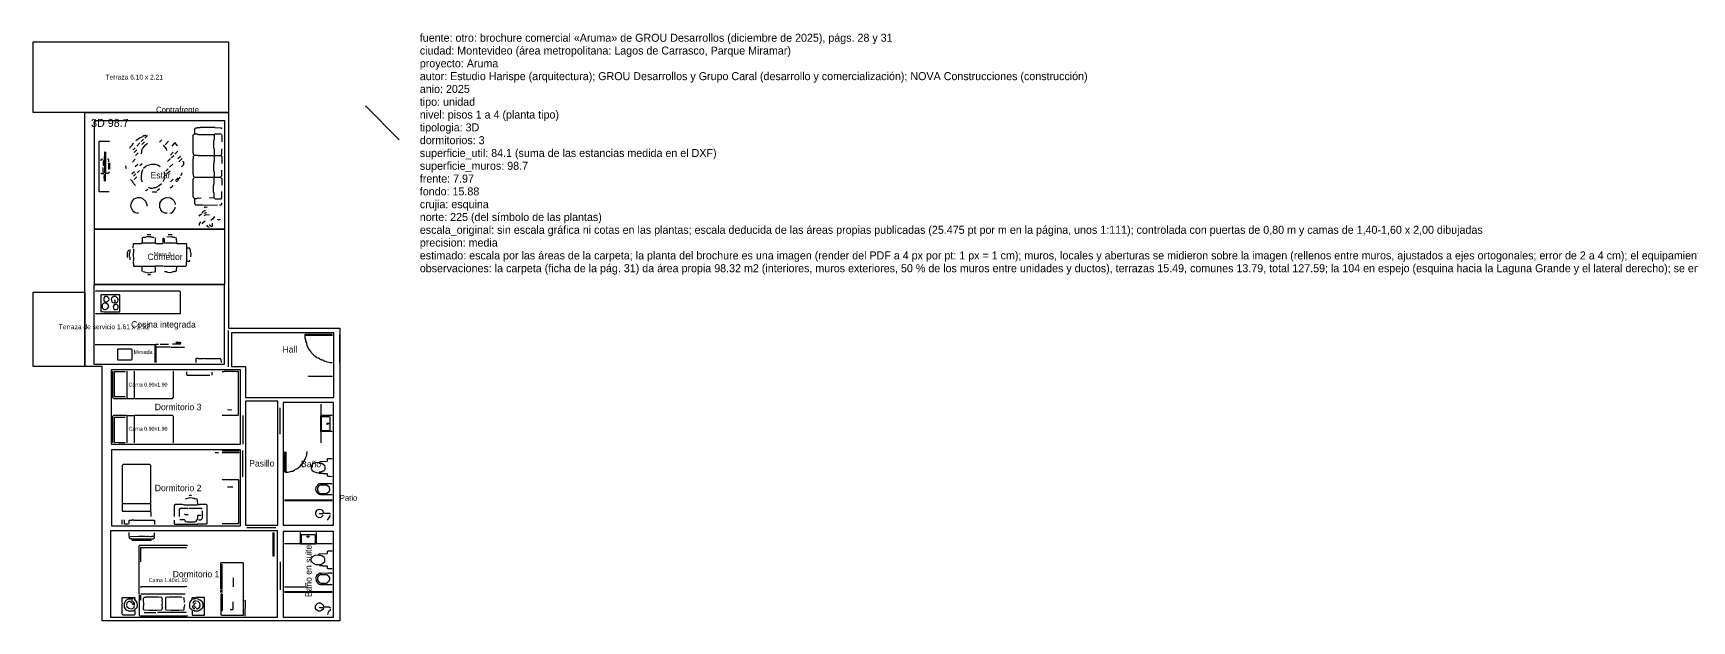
# Model space of a CAD drawing. Header units: metres. Extents: x -2 to 102, y 0 to 18.
# Drawn here: x -1.6 to 50.2, y 0 to 18.4 of the extents above; entities that cross this region are included whole.
import ezdxf

# ---------------------------------------------------------------- set-up
doc = ezdxf.new("R2010")
doc.units = ezdxf.units.M
for name, color, linetype in [('Trazo_Cotas', 9, 'Continuous'), ('Trazo_Datos', 7, 'Continuous'), ('Trazo_Entrada', 1, 'Continuous'), ('Trazo_Equipamiento', 8, 'Continuous'), ('Trazo_Estancias', 3, 'Continuous'), ('Trazo_Fachada', 30, 'Continuous'), ('Trazo_Norte', 1, 'Continuous'), ('Trazo_Puertas', 1, 'Continuous'), ('Trazo_Unidad', 7, 'Continuous'), ('Trazo_Ventanas', 5, 'Continuous')]:
    doc.layers.add(name, color=color, linetype=linetype)

msp = doc.modelspace()

# ---------------------------------------------------------------- linework, layer by layer
at = {"layer": 'Trazo_Cotas'}
for points in [[(4.49, 15.88), (-1.61, 15.88), (-1.61, 18.09), (4.49, 18.09)], [(0, 7.94), (-1.61, 7.94), (-1.61, 10.27), (0, 10.27)]]:
    msp.add_lwpolyline(points, close=True, dxfattribs=at)
at = {"layer": 'Trazo_Entrada'}
msp.add_line((7.97, 8.06), (7.97, 8.93), dxfattribs=at)
at = {"layer": 'Trazo_Equipamiento', "color": 9}
for p, q in [((1.84, 15.05), (1.76, 14.97)), ((1.96, 15.16), (1.88, 15.08)), ((2.34, 14.95), (2.41, 15.03)), ((1.58, 14.78), (1.5, 14.7)), ((1.63, 14.71), (1.55, 14.63)), ((1.67, 14.62), (1.59, 14.54)), ((1.72, 14.93), (1.63, 14.83)), ((1.79, 14.73), (1.76, 14.59)), ((1.87, 14.96), (1.79, 14.88)), ((2.51, 14.87), (2.62, 14.98)), ((2.76, 14.64), (2.68, 14.55)), ((2.71, 14.47), (2.78, 14.54)), ((2.81, 14.93), (2.72, 14.83)), ((2.9, 14.84), (2.82, 14.94)), ((2.82, 14.58), (2.91, 14.67)), ((0.77, 14.31), (0.77, 14.11)), ((1.56, 14.03), (1.47, 13.95)), ((1.49, 14.33), (1.58, 14.42)), ((1.66, 14.26), (1.58, 14.18)), ((1.64, 14), (1.71, 14.07)), ((1.8, 14.28), (1.72, 14.21)), ((1.92, 14.2), (1.84, 14.13)), ((2.61, 14.12), (2.53, 14.05)), ((2.57, 13.97), (2.67, 14.06)), ((2.68, 14.44), (2.59, 14.35)), ((2.65, 14.17), (2.75, 14.27)), ((2.99, 14.51), (2.91, 14.43)), ((3.04, 14.44), (2.94, 14.34)), ((1.59, 13.6), (1.49, 13.7)), ((1.52, 13.89), (1.6, 13.96)), ((1.63, 13.87), (1.55, 13.79)), ((2.34, 13.5), (2.26, 13.43)), ((2.4, 13.65), (2.32, 13.58)), ((2.68, 13.71), (2.76, 13.8)), ((2.92, 13.84), (2.84, 13.76)), ((4.04, 13.85), (3.42, 13.85)), ((4.06, 13.86), (4.25, 13.86)), ((2.07, 12.06), (1.95, 12.06)), ((2.73, 12.06), (2.61, 12.06)), ((3.99, 12.32), (3.99, 12.42)), ((6.9, 8.92), (7.74, 8.92)), ((1.32, 7.8), (1.32, 6.95)), ((1.55, 7.8), (1.55, 6.95)), ((3.91, 7.66), (3.2, 7.66)), ((3.97, 7.77), (3.97, 7.67)), ((1.33, 6.94), (1.54, 6.94)), ((1.32, 6.4), (1.32, 5.56)), ((1.33, 6.41), (1.54, 6.41)), ((1.55, 6.4), (1.55, 5.56)), ((4.08, 5.26), (4.18, 5.26)), ((4.83, 5.3), (4.29, 5.3)), ((4.29, 5.26), (4.83, 5.26)), ((2.06, 3.65), (1.18, 3.65)), ((2.07, 3.44), (2.07, 3.64)), ((1.17, 3.02), (1.17, 3.15)), ((2.07, 3.42), (2.07, 3.26)), ((1.39, 2.64), (1.39, 2.76)), ((2.18, 2.64), (2.18, 2.75)), ((5.89, 2.02), (5.89, 2.76)), ((1.74, 2.26), (1.74, 1.84)), ((4.64, 1.34), (4.64, 1.06)), ((1.74, 0.8), (1.74, 0.65)), ((3.14, 0.83), (1.75, 0.83)), ((4.64, 0.37), (4.64, 0.59)), ((1.86, 0.26), (2.22, 0.26)), ((3.17, 0.26), (2.27, 0.26))]:
    msp.add_line(p, q, dxfattribs=at)
at = {"layer": 'Trazo_Equipamiento', "color": 8}
for p, q in [((2.22, 8.54), (2.22, 8.07)), ((2.68, 8.55), (2.23, 8.55)), ((2.36, 8.64), (2.62, 8.64)), ((2.7, 8.55), (3.12, 8.55)), ((3, 8.64), (2.74, 8.64)), ((4.27, 8.07), (4.26, 8.17)), ((7.38, 6.77), (7.38, 6.42)), ((7.73, 6.41), (7.39, 6.41)), ((7.38, 5.9), (7.38, 5.56)), ((7.73, 5.91), (7.39, 5.91)), ((6.29, 4.65), (6.29, 5.28)), ((6.24, 3.78), (7.73, 3.78)), ((6.24, 3.76), (7.73, 3.76)), ((7.59, 3.14), (7.68, 3.29)), ((6.73, 2.76), (6.73, 2.41)), ((7.23, 2.76), (7.23, 2.41)), ((6.72, 2.4), (6.24, 2.4)), ((6.74, 2.4), (7.22, 2.4)), ((7.73, 2.4), (7.24, 2.4)), ((6.24, 1.06), (6.96, 1.06)), ((6.24, 0.92), (7.73, 0.92)), ((6.24, 0.89), (7.73, 0.89))]:
    msp.add_line(p, q, dxfattribs=at)
at = {"layer": 'Trazo_Equipamiento', "color": 9}
for points in [[(1.79, 15.11), (1.71, 15.08), (1.6, 14.99)], [(1.92, 15.17), (1.89, 15.15), (1.85, 15.15), (1.81, 15.12)], [(3.41, 14.55), (3.39, 14.62), (3.39, 15.16), (3.4, 15.19), (3.43, 15.21)], [(4.28, 15.36), (4.27, 15.39), (4.08, 15.4), (4.07, 15.41), (3.61, 15.41), (3.6, 15.4), (3.51, 15.4), (3.5, 15.39), (3.46, 15.39), (3.43, 15.36), (3.43, 15.22)], [(4.04, 15.18), (3.54, 15.18), (3.51, 15.2), (3.45, 15.2), (3.44, 15.21)], [(4.05, 15.17), (4.04, 15.15), (4.04, 15.05), (4.02, 14.98), (4.02, 14.8), (4.04, 14.72), (4.05, 14.54)], [(4.26, 15.2), (4.07, 15.2), (4.05, 15.18)], [(4.27, 15.19), (4.28, 15.15), (4.28, 14.96)], [(0.77, 14.96), (0.76, 14.97), (0.45, 14.97), (0.44, 14.96), (0.44, 13.42), (0.45, 13.41), (0.76, 13.41)], [(0.63, 14.65), (0.62, 14.63), (0.61, 14.39)], [(0.64, 14.65), (0.65, 14.64), (0.65, 13.98), (0.66, 13.97)], [(1.52, 14.91), (1.48, 14.88), (1.48, 14.86), (1.42, 14.8), (1.4, 14.75)], [(1.96, 14.91), (1.86, 14.83), (1.8, 14.74)], [(2.45, 14.86), (2.55, 14.74), (2.56, 14.69)], [(3.41, 13.86), (3.4, 13.95), (3.39, 13.96), (3.39, 14.43), (3.4, 14.44), (3.4, 14.52), (3.41, 14.53)], [(4.04, 14.53), (3.56, 14.53), (3.55, 14.54), (3.42, 14.54)], [(4.05, 14.53), (4.04, 14.49), (4.04, 14.36), (4.03, 14.35), (4.03, 14.28), (4.02, 14.27), (4.02, 14.08), (4.04, 14.01), (4.05, 13.87)], [(4.06, 14.53), (4.07, 14.54), (4.25, 14.54)], [(4.26, 14.54), (4.28, 14.6), (4.28, 14.74)], [(4.26, 14.53), (4.28, 14.5), (4.28, 14.29)], [(0.57, 14.41), (0.52, 14.42), (0.5, 14.4), (0.5, 14.37)], [(0.5, 14), (0.52, 13.97), (0.6, 13.97)], [(0.6, 14.38), (0.58, 14.36), (0.58, 14.21)], [(0.61, 14), (0.58, 14.02), (0.58, 14.16)], [(0.61, 14.38), (0.62, 14.37), (0.62, 14)], [(0.76, 14.03), (0.74, 13.97), (0.66, 13.97)], [(0.75, 14.34), (0.75, 14.4), (0.73, 14.42), (0.71, 14.42)], [(0.76, 14.1), (0.75, 14.11), (0.75, 14.31)], [(1.27, 14.21), (1.28, 14.14), (1.29, 14.13), (1.31, 14.15)], [(1.81, 14.1), (1.81, 14.08), (1.77, 14.01), (1.76, 13.88)], [(2.36, 14.18), (2.31, 14.22), (2.21, 14.26), (2.08, 14.26), (1.93, 14.21)], [(2.48, 14.03), (2.49, 13.91), (2.5, 13.9), (2.52, 13.92)], [(3.06, 14.34), (3.07, 14.35), (3.09, 14.34), (3.09, 14.24), (3.02, 14.18)], [(4.26, 13.87), (4.28, 13.92), (4.28, 14.08)], [(0.63, 13.72), (0.62, 13.74), (0.62, 13.82), (0.61, 13.83), (0.62, 13.95), (0.61, 13.96)], [(0.65, 13.73), (0.65, 13.96), (0.66, 13.97)], [(1.43, 13.79), (1.48, 13.73), (1.51, 13.75)], [(1.81, 13.7), (1.77, 13.79), (1.77, 13.86), (1.76, 13.87)], [(1.93, 13.43), (1.91, 13.44), (1.97, 13.48)], [(1.98, 13.55), (2.06, 13.52), (2.09, 13.52), (2.11, 13.5)], [(2.3, 13.57), (2.21, 13.53), (2.16, 13.53), (2.12, 13.51)], [(2.45, 13.72), (2.49, 13.81), (2.49, 13.88)], [(2.75, 13.6), (2.7, 13.54), (2.66, 13.52)], [(2.86, 13.72), (2.91, 13.75), (2.93, 13.8), (2.97, 13.84), (2.98, 13.87)], [(3.03, 13.99), (3.03, 13.97), (2.99, 13.9)], [(3.44, 13.18), (3.41, 13.2), (3.39, 13.25), (3.39, 13.79), (3.41, 13.84)], [(4.05, 13.22), (4.04, 13.24), (4.04, 13.35), (4.02, 13.4), (4.02, 13.59), (4.04, 13.66), (4.04, 13.8), (4.05, 13.84)], [(4.26, 13.85), (4.28, 13.8), (4.28, 13.61)], [(1.68, 12.73), (1.64, 12.73), (1.58, 12.75), (1.54, 12.78), (1.49, 12.83), (1.45, 12.91), (1.44, 13), (1.46, 13.04), (1.46, 13.07), (1.49, 13.1), (1.49, 13.12), (1.55, 13.18), (1.65, 13.22), (1.73, 13.22), (1.8, 13.2), (1.9, 13.11), (1.94, 13.01), (1.94, 12.95)], [(2.25, 13.39), (2.13, 13.39), (2.12, 13.4), (2.13, 13.41)], [(2.58, 12.73), (2.5, 12.74), (2.43, 12.78), (2.38, 12.84), (2.37, 12.88), (2.35, 12.9), (2.35, 13.05), (2.41, 13.15), (2.45, 13.18), (2.55, 13.22), (2.68, 13.21), (2.74, 13.17), (2.78, 13.13), (2.82, 13.07), (2.83, 13.01)], [(3.44, 13.18), (3.43, 13.17), (3.43, 13.04), (3.46, 13), (3.5, 12.99), (3.53, 13), (3.55, 12.99), (3.66, 12.99), (3.67, 12.98), (4.15, 12.99)], [(3.44, 13.18), (3.45, 13.19), (3.49, 13.19), (3.52, 13.21), (3.55, 13.2), (3.64, 13.21)], [(4.04, 13.21), (4.03, 13.2), (3.9, 13.21)], [(4.05, 13.21), (4.08, 13.18), (4.26, 13.18)], [(4.21, 12.99), (4.26, 13), (4.28, 13.02), (4.28, 13.06)], [(4.26, 13.18), (4.28, 13.24), (4.28, 13.41)], [(2.66, 12.74), (2.71, 12.75), (2.74, 12.77), (2.79, 12.83), (2.83, 12.9), (2.83, 12.92)], [(3.65, 12.7), (3.61, 12.67), (3.59, 12.67), (3.57, 12.64)], [(3.62, 12.46), (3.58, 12.4), (3.58, 12.36), (3.59, 12.35)], [(3.76, 12.82), (3.7, 12.79), (3.67, 12.76), (3.67, 12.74)], [(3.76, 12.48), (3.68, 12.42), (3.67, 12.39)], [(3.8, 12.77), (3.77, 12.73), (3.72, 12.72)], [(3.9, 12.67), (3.78, 12.68), (3.72, 12.65)], [(3.73, 12.9), (3.76, 12.93), (3.81, 12.93), (3.82, 12.91)], [(3.94, 12.52), (3.99, 12.56), (4.01, 12.56), (4.07, 12.63)], [(4.14, 12.55), (4.19, 12.53), (4.22, 12.54), (4.23, 12.56)], [(1.82, 11.97), (1.8, 11.95), (1.8, 11.82)], [(2.17, 11.97), (2.13, 11.97), (2.1, 11.99), (2.06, 11.99), (2.05, 12), (1.95, 12), (1.88, 11.97), (1.83, 11.97)], [(2.21, 11.81), (2.21, 11.95), (2.2, 11.96)], [(2.46, 11.95), (2.44, 11.93), (2.44, 11.84), (2.45, 11.83)], [(2.46, 11.95), (2.48, 11.93), (2.48, 11.84), (2.47, 11.83)], [(2.83, 11.98), (2.82, 11.97), (2.78, 11.97), (2.75, 11.99), (2.72, 11.99), (2.71, 12), (2.57, 11.99)], [(2.84, 11.98), (2.86, 11.94), (2.87, 11.81)], [(3.81, 12.36), (3.84, 12.32), (3.89, 12.3)], [(3.98, 12.31), (3.95, 12.32), (3.91, 12.36), (3.91, 12.38)], [(1.37, 11.58), (1.33, 11.5), (1.33, 11.37), (1.35, 11.35)], [(1.42, 11.28), (1.42, 11.34), (1.4, 11.38), (1.4, 11.49), (1.42, 11.53), (1.42, 11.6)], [(1.51, 11.65), (1.52, 11.78), (1.53, 11.79), (1.76, 11.79), (1.79, 11.81)], [(1.51, 11.63), (1.52, 11.6), (1.52, 11.5), (1.51, 11.49), (1.52, 11.26), (1.51, 11.25)], [(2.2, 11.8), (1.81, 11.8), (1.8, 11.81)], [(2.21, 11.8), (2.22, 11.79), (2.43, 11.79), (2.45, 11.81)], [(2.86, 11.8), (2.48, 11.8), (2.46, 11.82)], [(2.87, 11.8), (2.88, 11.79), (3.17, 11.79), (3.18, 11.78), (3.18, 11.65), (3.19, 11.64)], [(3.19, 11.63), (3.18, 11.62), (3.18, 11.25), (3.19, 11.24)], [(3.3, 11.61), (3.27, 11.64), (3.2, 11.64)], [(3.3, 11.6), (3.29, 11.59), (3.29, 11.55), (3.32, 11.46), (3.31, 11.37)], [(1.51, 11.23), (1.52, 11.09), (1.53, 11.08), (1.78, 11.08), (1.79, 11.07)], [(1.81, 10.91), (1.8, 10.92), (1.8, 11.06)], [(1.81, 11.07), (1.82, 11.08), (2.2, 11.08), (2.21, 11.07)], [(1.83, 10.91), (1.99, 10.87), (2.14, 10.9)], [(2.18, 10.88), (2.21, 10.92), (2.21, 11.07)], [(2.45, 11.07), (2.44, 11.08), (2.21, 11.08), (2.21, 11.07)], [(2.47, 11.07), (2.48, 11.08), (2.86, 11.08)], [(2.83, 10.9), (2.8, 10.91), (2.67, 10.87), (2.6, 10.88), (2.56, 10.9), (2.49, 10.9)], [(2.87, 11.07), (2.86, 10.94), (2.83, 10.9)], [(2.88, 11.08), (3.15, 11.08), (3.17, 11.09), (3.18, 11.1), (3.18, 11.23), (3.19, 11.24)], [(3.19, 11.24), (3.27, 11.24), (3.3, 11.27)], [(2.06, 10.83), (2.04, 10.81), (1.98, 10.81), (1.97, 10.82)], [(6.89, 8.92), (6.88, 8.93), (6.89, 8.96), (7.73, 8.96)], [(7.73, 8.07), (7.72, 8.06), (7.67, 8.06), (7.5, 8.1), (7.44, 8.14), (7.41, 8.14), (7.35, 8.17), (7.3, 8.21), (7.25, 8.22), (7.22, 8.26), (7.19, 8.27), (7.09, 8.37), (7.08, 8.4), (7.01, 8.48), (6.95, 8.59), (6.94, 8.68), (6.91, 8.74), (6.91, 8.77), (6.89, 8.83), (6.89, 8.91)], [(0.87, 7.8), (0.87, 6.99), (0.92, 6.94), (1.31, 6.94)], [(1.26, 7), (0.94, 7), (0.93, 7.01), (0.93, 7.78), (0.94, 7.79), (1.26, 7.79)], [(1.56, 6.94), (2.72, 6.94), (2.74, 6.95), (2.77, 6.99), (2.77, 7.8)], [(3.19, 7.67), (3.19, 7.77), (3.18, 7.78)], [(4.29, 6.42), (4.8, 6.42), (4.81, 6.43), (4.81, 7.78), (4.8, 7.79), (4.75, 7.79), (4.74, 7.78), (4.71, 7.79), (4.36, 7.79), (4.35, 7.78), (4.3, 7.78)], [(6.97, 7.65), (7, 7.64), (7.74, 7.64)], [(1.31, 6.41), (0.9, 6.41), (0.87, 6.38), (0.87, 5.56)], [(1.26, 5.57), (1.25, 5.56), (1.08, 5.56), (1.07, 5.57), (0.95, 5.56), (0.93, 5.58), (0.93, 6.35), (0.94, 6.36), (1.26, 6.36)], [(2.77, 5.56), (2.77, 6.38), (2.74, 6.41), (1.56, 6.41)], [(4.59, 6.59), (4.56, 6.58), (4.46, 6.59)], [(2.07, 3.66), (2.07, 4.85), (2.04, 4.88), (1.2, 4.88), (1.17, 4.85), (1.17, 3.66)], [(4.3, 4.4), (4.31, 4.41), (4.8, 4.41), (4.81, 4.4), (4.81, 3.04), (4.8, 3.03), (4.29, 3.03)], [(4.46, 4.19), (4.52, 4.19), (4.53, 4.18), (4.55, 4.19), (4.63, 4.19)], [(1.17, 3.64), (1.17, 3.44), (1.18, 3.43), (2.06, 3.43)], [(2.79, 3.14), (2.79, 3.04), (2.81, 3.02), (3.52, 3.02), (3.53, 3.03), (3.8, 3.03), (3.81, 3.02), (3.83, 3.04), (3.83, 3.61), (3.8, 3.63), (3.59, 3.63), (3.58, 3.62), (3.54, 3.62)], [(3.1, 3.63), (3.09, 3.62), (3.06, 3.63), (2.84, 3.63), (2.79, 3.6), (2.79, 3.26)], [(3.11, 3.63), (3.12, 3.62), (3.52, 3.62)], [(3.15, 3.81), (3.29, 3.85), (3.42, 3.83), (3.45, 3.81), (3.47, 3.82)], [(3.34, 3.91), (3.33, 3.92), (3.27, 3.92), (3.26, 3.9)], [(3.53, 3.63), (3.52, 3.76), (3.51, 3.8), (3.49, 3.82)], [(1.23, 3.15), (1.23, 3.04), (1.24, 3.03), (1.37, 3.03)], [(1.39, 3.04), (1.39, 3.13), (1.4, 3.14), (1.47, 3.14), (1.48, 3.15), (1.52, 3.15), (1.53, 3.14), (2.17, 3.14), (2.18, 3.13), (2.18, 3.01)], [(2.96, 3.26), (2.96, 3.48), (2.98, 3.51), (3, 3.52), (3.22, 3.52), (3.23, 3.51)], [(3.54, 3.15), (3.5, 3.15), (3.48, 3.13), (3.48, 3.1), (3.43, 3.08), (3.19, 3.08), (3.15, 3.09), (3.14, 3.13), (3.12, 3.15), (2.99, 3.15), (2.97, 3.16)], [(3.12, 3.34), (3.15, 3.32), (3.23, 3.32)], [(3.26, 3.5), (3.28, 3.52), (3.64, 3.52), (3.67, 3.5)], [(3.63, 3.28), (3.62, 3.29), (3.53, 3.29), (3.52, 3.28), (3.52, 3.19), (3.53, 3.18)], [(3.57, 3.15), (3.63, 3.15), (3.68, 3.21), (3.68, 3.44)], [(1.45, 2.56), (1.41, 2.56), (1.39, 2.62)], [(2.17, 2.63), (2.1, 2.63), (2.09, 2.62), (2.07, 2.63), (2.03, 2.62), (1.99, 2.63), (1.95, 2.63), (1.94, 2.62), (1.9, 2.63), (1.68, 2.63), (1.68, 2.62), (1.4, 2.63)], [(2.1, 2.56), (2.15, 2.56), (2.18, 2.59), (2.18, 2.62)], [(5.9, 2.01), (5.92, 2.03), (5.92, 2.76)], [(1.46, 2.56), (1.47, 2.57), (1.51, 2.56), (2.08, 2.56)], [(1.46, 2.55), (1.48, 2.52), (2.08, 2.52), (2.09, 2.55)], [(1.7, 0.84), (1.7, 2.34), (1.72, 2.36), (3.19, 2.36), (3.21, 2.34)], [(1.73, 2.29), (3.17, 2.29), (3.18, 2.28)], [(4.26, 0.99), (4.25, 1), (4.25, 1.81), (4.26, 1.82), (4.94, 1.82), (4.95, 1.81), (4.95, 0.77), (4.96, 0.76), (4.95, 0.73), (4.95, 0.64), (4.96, 0.63), (4.95, 0.61), (4.95, 0.19), (4.96, 0.18), (4.95, 0.17), (4.3, 0.17), (4.29, 0.18)], [(4.28, 0.99), (4.29, 1), (4.29, 1.77)], [(3.19, 1.06), (3.18, 1.07), (3.14, 1.06), (1.75, 1.06), (1.74, 1.03)], [(1.55, 0.32), (1.53, 0.32), (1.51, 0.3), (1.38, 0.3), (1.31, 0.33), (1.27, 0.37), (1.24, 0.43), (1.24, 0.54), (1.28, 0.63), (1.3, 0.65), (1.37, 0.69), (1.51, 0.69)], [(1.32, 0.5), (1.33, 0.56), (1.38, 0.61), (1.43, 0.61)], [(1.51, 0.5), (1.51, 0.52), (1.47, 0.56), (1.44, 0.57)], [(1.56, 0.5), (1.56, 0.54), (1.54, 0.57), (1.49, 0.61), (1.45, 0.61)], [(1.7, 0.82), (1.7, 0.18), (1.72, 0.16), (3.2, 0.16), (3.21, 0.17)], [(3.12, 0.51), (3.11, 0.43), (3.1, 0.42), (3.1, 0.34), (3.09, 0.33), (2.94, 0.32), (2.7, 0.32), (2.55, 0.33), (2.53, 0.35), (2.53, 0.41), (2.52, 0.42), (2.53, 0.44), (2.53, 0.72), (2.55, 0.74), (2.58, 0.75), (2.62, 0.74), (2.65, 0.75), (3, 0.75), (3.03, 0.74), (3.04, 0.75)], [(3.08, 0.73), (3.1, 0.72), (3.11, 0.57)], [(3.36, 0.32), (3.35, 0.34), (3.3, 0.39), (3.28, 0.44), (3.28, 0.55), (3.29, 0.58), (3.36, 0.67)], [(3.36, 0.31), (3.36, 0.19), (3.37, 0.18), (3.73, 0.18), (3.74, 0.19), (3.74, 0.72), (3.73, 0.73), (3.48, 0.73)], [(3.36, 0.68), (3.36, 0.72), (3.37, 0.73), (3.46, 0.73)], [(3.47, 0.72), (3.45, 0.69), (3.37, 0.67)], [(3.5, 0.7), (3.55, 0.69), (3.57, 0.67), (3.61, 0.66), (3.65, 0.62), (3.69, 0.55), (3.69, 0.44), (3.67, 0.39), (3.59, 0.32), (3.55, 0.3), (3.43, 0.3), (3.4, 0.32), (3.37, 0.32)], [(3.48, 0.61), (3.43, 0.61), (3.4, 0.59), (3.38, 0.54)], [(3.41, 0.49), (3.42, 0.52), (3.45, 0.55), (3.48, 0.56)], [(3.6, 0.49), (3.61, 0.5), (3.6, 0.55), (3.55, 0.6), (3.5, 0.61)], [(4.26, 0.88), (4.25, 0.89), (4.25, 0.95), (4.27, 0.97)], [(4.27, 0.84), (4.25, 0.83), (4.25, 0.19), (4.28, 0.18)], [(4.28, 0.88), (4.29, 0.89), (4.29, 0.95), (4.27, 0.97)], [(4.27, 0.84), (4.29, 0.83), (4.29, 0.32), (4.28, 0.31)], [(4.99, 0.65), (5.01, 0.63), (5, 0.15)], [(1.43, 0.37), (1.38, 0.38), (1.33, 0.43), (1.32, 0.48)], [(1.45, 0.37), (1.5, 0.38), (1.55, 0.43), (1.56, 0.48)], [(3.36, 0.48), (3.38, 0.42), (3.44, 0.37)], [(3.48, 0.42), (3.46, 0.42), (3.42, 0.46), (3.41, 0.49)], [(3.49, 0.41), (3.5, 0.37), (3.52, 0.37), (3.57, 0.4), (3.61, 0.45), (3.6, 0.49)], [(4.54, 0.35), (4.63, 0.35), (4.64, 0.36)]]:
    msp.add_lwpolyline(points, dxfattribs=at)
at = {"layer": 'Trazo_Equipamiento', "color": 8}
for points in [[(0.34, 9.59), (0.35, 9.6), (2.98, 9.6), (2.99, 9.61), (2.99, 10.28), (2.97, 10.3), (0.35, 10.3), (0.34, 10.29)], [(0.92, 10.03), (0.94, 10.02), (0.94, 9.94)], [(0.33, 8.63), (2.18, 8.63), (2.19, 8.62), (2.19, 8.07)], [(2.22, 8.56), (2.22, 8.63), (2.23, 8.64), (2.31, 8.64)], [(2.85, 8.7), (2.86, 8.71), (2.96, 8.71), (3.01, 8.69)], [(2.85, 8.7), (2.86, 8.69), (2.92, 8.69), (2.96, 8.67), (3, 8.67)], [(4.25, 8.18), (3.76, 8.18), (3.75, 8.19), (3.71, 8.18), (3.56, 8.18), (3.55, 8.19), (3.48, 8.19), (3.47, 8.18), (3.47, 8.08), (3.46, 8.06)], [(7.38, 6.41), (7.37, 6.4), (7.37, 5.92), (7.38, 5.91)], [(6.29, 4.64), (6.28, 4.63), (6.25, 4.64), (6.25, 5.28)], [(6.3, 4.64), (6.36, 4.64), (6.43, 4.66), (6.46, 4.68), (6.5, 4.68), (6.56, 4.71), (6.59, 4.74), (6.63, 4.75), (6.73, 4.83), (6.86, 4.99), (6.88, 5.05), (6.9, 5.06), (6.91, 5.11), (6.94, 5.17), (6.95, 5.29)], [(7.31, 4.95), (7.2, 4.94), (7.12, 4.89), (7.08, 4.82), (7.08, 4.76), (7.11, 4.7), (7.16, 4.66), (7.23, 4.63), (7.32, 4.62)], [(7.73, 5.06), (7.59, 5.06), (7.58, 5.05), (7.58, 4.99), (7.57, 4.98), (7.36, 4.97), (7.32, 4.95)], [(7.32, 4.94), (7.33, 4.93), (7.41, 4.92), (7.5, 4.85), (7.49, 4.83), (7.5, 4.81), (7.5, 4.72), (7.46, 4.68), (7.44, 4.68), (7.37, 4.64), (7.34, 4.64), (7.32, 4.62)], [(7.73, 3.94), (7.37, 3.94), (7.33, 3.95), (7.26, 4), (7.22, 4.07), (7.23, 4.19), (7.32, 4.28), (7.35, 4.29), (7.73, 4.29)], [(7.32, 4.62), (7.33, 4.61), (7.44, 4.61), (7.45, 4.6), (7.57, 4.6), (7.58, 4.59), (7.58, 4.53), (7.6, 4.52), (7.66, 4.52), (7.67, 4.51), (7.73, 4.52)], [(7.46, 3.37), (7.45, 3.43), (7.42, 3.46), (7.33, 3.48), (7.25, 3.46), (7.21, 3.39), (7.21, 3.33), (7.24, 3.27), (7.31, 3.23), (7.39, 3.24), (7.45, 3.3)], [(7.33, 3.34), (7.34, 3.35), (7.45, 3.35)], [(7.47, 3.36), (7.65, 3.36), (7.68, 3.34)], [(7.73, 2.18), (7.6, 2.18), (7.58, 2.16), (7.58, 2.1), (7.57, 2.09), (7.32, 2.08), (7.3, 2.06)], [(7.33, 1.75), (7.24, 1.75), (7.16, 1.78), (7.09, 1.85), (7.08, 1.88), (7.08, 1.93), (7.1, 1.98), (7.13, 2.01), (7.2, 2.05), (7.3, 2.06)], [(7.49, 1.97), (7.43, 2.02), (7.38, 2.04), (7.32, 2.04), (7.3, 2.06)], [(7.34, 1.75), (7.4, 1.77), (7.5, 1.85), (7.5, 1.93), (7.49, 1.94), (7.5, 1.96)], [(7.34, 1.74), (7.35, 1.73), (7.42, 1.73), (7.43, 1.72), (7.57, 1.72), (7.58, 1.71), (7.58, 1.65), (7.6, 1.63), (7.73, 1.63)], [(7.73, 1.48), (7.72, 1.49), (7.63, 1.49), (7.62, 1.48), (7.58, 1.49), (7.41, 1.48), (7.38, 1.49), (7.37, 1.48), (7.33, 1.48), (7.24, 1.41), (7.22, 1.36), (7.23, 1.24), (7.31, 1.15), (7.34, 1.15), (7.38, 1.13), (7.73, 1.13)], [(7.33, 0.43), (7.34, 0.42), (7.44, 0.42)], [(7.68, 0.4), (7.64, 0.43), (7.47, 0.43)], [(7.68, 0.37), (7.67, 0.36), (7.67, 0.32), (7.63, 0.3), (7.59, 0.22), (7.6, 0.2)]]:
    msp.add_lwpolyline(points, dxfattribs=at)
for points in [[(0.6, 9.65), (1.09, 9.65), (1.1, 9.66), (1.1, 10.17), (1.09, 10.18), (0.51, 10.18), (0.5, 10.17), (0.5, 9.66), (0.51, 9.65), (0.57, 9.66)], [(0.65, 9.73), (0.7, 9.75), (0.75, 9.81), (0.73, 9.87), (0.67, 9.92), (0.6, 9.92), (0.55, 9.87), (0.55, 9.79), (0.56, 9.77), (0.59, 9.74), (0.63, 9.73)], [(0.68, 9.97), (0.71, 9.98), (0.75, 10.02), (0.76, 10.05), (0.75, 10.08), (0.7, 10.13), (0.63, 10.13), (0.6, 10.08), (0.6, 10.01), (0.63, 9.98), (0.66, 9.97)], [(0.98, 9.93), (1.03, 9.98), (1.05, 10.02), (1.04, 10.07), (0.97, 10.13), (0.9, 10.13), (0.85, 10.09), (0.83, 10.05), (0.85, 9.97), (0.88, 9.94), (0.93, 9.93)], [(0.98, 9.73), (1.02, 9.74), (1.05, 9.78), (1.05, 9.84), (1, 9.88), (0.92, 9.87), (0.89, 9.82), (0.9, 9.76), (0.93, 9.73)], [(1.47, 8.16), (1.45, 8.14), (1.05, 8.14), (1.04, 8.15), (1.04, 8.49), (1.05, 8.5), (1.45, 8.5), (1.47, 8.48)], [(7.63, 6.38), (7.66, 6.37), (7.66, 5.96), (7.64, 5.94), (7.41, 5.94), (7.4, 5.95), (7.4, 6.37), (7.41, 6.38)], [(7.6, 6.18), (7.62, 6.17), (7.62, 6.15), (7.59, 6.13), (7.57, 6.16)], [(7.27, 4.06), (7.29, 4.03), (7.32, 4), (7.38, 3.98), (7.54, 3.98), (7.57, 3.99), (7.64, 4.04), (7.66, 4.09), (7.65, 4.16), (7.57, 4.24), (7.36, 4.24), (7.33, 4.23), (7.27, 4.16)], [(6.76, 2.66), (6.76, 2.44), (6.78, 2.42), (7.18, 2.42), (7.21, 2.45), (7.21, 2.67), (7.19, 2.69), (6.77, 2.69)], [(7, 2.62), (6.97, 2.6), (6.95, 2.62), (6.95, 2.64), (6.98, 2.66), (7.01, 2.64)], [(7.36, 1.19), (7.38, 1.18), (7.55, 1.18), (7.59, 1.2), (7.64, 1.25), (7.66, 1.3), (7.66, 1.34), (7.64, 1.37), (7.56, 1.44), (7.36, 1.44), (7.32, 1.42), (7.27, 1.36), (7.27, 1.27), (7.33, 1.2)], [(7.45, 0.41), (7.46, 0.39), (7.44, 0.35), (7.4, 0.32), (7.36, 0.3), (7.32, 0.3), (7.27, 0.32), (7.24, 0.34), (7.21, 0.39), (7.21, 0.46), (7.22, 0.49), (7.27, 0.54), (7.31, 0.56), (7.36, 0.56), (7.4, 0.54), (7.45, 0.49), (7.46, 0.44)]]:
    msp.add_lwpolyline(points, close=True, dxfattribs=at)
at = {"layer": 'Trazo_Equipamiento', "color": 9}
for points in [[(1.56, 0.32), (1.57, 0.31), (1.57, 0.2), (1.55, 0.18), (1.19, 0.18), (1.17, 0.22), (1.17, 0.53), (1.18, 0.54), (1.17, 0.58), (1.17, 0.72), (1.18, 0.73), (1.56, 0.73), (1.57, 0.72), (1.56, 0.67), (1.63, 0.57), (1.64, 0.46), (1.62, 0.4), (1.57, 0.35)], [(2.41, 0.63), (2.42, 0.6), (2.41, 0.58), (2.42, 0.56), (2.42, 0.52), (2.41, 0.51), (2.42, 0.39), (2.41, 0.35), (2.39, 0.33), (2.25, 0.32), (2.01, 0.32), (1.86, 0.33), (1.84, 0.35), (1.84, 0.4), (1.85, 0.41), (1.84, 0.42), (1.84, 0.47), (1.85, 0.48), (1.84, 0.68), (1.85, 0.72), (1.87, 0.74), (1.91, 0.74), (1.92, 0.75), (2.29, 0.75), (2.3, 0.74), (2.38, 0.75), (2.41, 0.72), (2.42, 0.69)]]:
    msp.add_lwpolyline(points, close=True, dxfattribs=at)
at = {"layer": 'Trazo_Estancias', "color": 2}
msp.add_lwpolyline([(0.3, 15.62), (0.3, 12.23), (4.38, 12.23), (4.38, 15.62)], close=True, dxfattribs=at)
at = {"layer": 'Trazo_Estancias', "color": 40}
msp.add_lwpolyline([(0.3, 12.23), (0.3, 10.51), (4.38, 10.51), (4.38, 12.23)], close=True, dxfattribs=at)
at = {"layer": 'Trazo_Estancias', "color": 30}
msp.add_lwpolyline([(0.29, 10.51), (0.29, 8.02), (4.37, 8.02), (4.37, 10.51)], close=True, dxfattribs=at)
at = {"layer": 'Trazo_Estancias', "color": 8}
for points in [[(4.59, 9), (4.59, 7.95), (5.02, 7.95), (5.02, 6.98), (7.78, 6.98), (7.78, 9)], [(5.02, 6.86), (5.02, 2.99), (6.03, 2.99), (6.03, 6.86)]]:
    msp.add_lwpolyline(points, close=True, dxfattribs=at)
at = {"layer": 'Trazo_Estancias', "color": 5}
for points in [[(0.83, 7.84), (0.83, 5.52), (4.87, 5.52), (4.87, 7.84)], [(0.84, 5.34), (0.84, 2.97), (4.87, 2.97), (4.87, 5.34)], [(0.81, 2.81), (0.81, 0.11), (6.02, 0.11), (6.02, 2.81)]]:
    msp.add_lwpolyline(points, close=True, dxfattribs=at)
at = {"layer": 'Trazo_Estancias', "color": 4}
for points in [[(6.2, 6.82), (6.2, 2.99), (7.77, 2.99), (7.77, 6.82)], [(6.2, 2.79), (6.2, 0.11), (7.77, 0.11), (7.77, 2.79)]]:
    msp.add_lwpolyline(points, close=True, dxfattribs=at)
at = {"layer": 'Trazo_Fachada'}
for p, q in [((0, 7.94), (0, 15.88)), ((0, 15.88), (4.47, 15.88)), ((0.55, 7.94), (0, 7.94)), ((0.55, 0.02), (0.55, 7.94)), ((7.97, 7.47), (7.97, 0.02))]:
    msp.add_line(p, q, dxfattribs=at)
at = {"layer": 'Trazo_Norte'}
msp.add_line((8.77, 16.09), (9.83, 15.03), dxfattribs=at)
at = {"layer": 'Trazo_Puertas'}
for p, q in [((4.49, 7.93), (4.49, 9.07)), ((4.95, 5.52), (4.95, 6.41)), ((6.11, 5.83), (6.11, 6.65)), ((4.94, 4.5), (4.94, 5.32)), ((5.97, 2.9), (5.07, 2.9)), ((6.12, 0.97), (6.12, 1.84))]:
    msp.add_line(p, q, dxfattribs=at)
at = {"layer": 'Trazo_Unidad'}
msp.add_lwpolyline([(7.97, 0), (0.55, 0), (0.55, 7.94), (0, 7.94), (0, 15.88), (4.49, 15.88), (4.49, 9.14), (7.97, 9.14)], close=True, dxfattribs=at)
at = {"layer": 'Trazo_Ventanas'}
for p, q in [((0, 10.71), (0, 15.64)), ((0.29, 15.88), (3.06, 15.88)), ((0, 8.73), (0, 9.49)), ((0.55, 5.6), (0.55, 7.7)), ((0.55, 3.03), (0.55, 5.3)), ((0.55, 0.22), (0.55, 2.69)), ((7.97, 0.64), (7.97, 0.13))]:
    msp.add_line(p, q, dxfattribs=at)

# ---------------------------------------------------------------- texts
at = {"layer": 'Trazo_Cotas'}
for s, p in [('Terraza 6.10 x 2.21', (0.65, 16.91)), ('Terraza de servicio 1.61 x 2.32', (-0.81, 9.11))]:
    msp.add_text(s, height=0.15, dxfattribs=at).set_placement(p)
at = {"layer": 'Trazo_Datos'}
for s, p in [('fuente: otro: brochure comercial «Aruma» de GROU Desarrollos (diciembre de 2025), págs. 28 y 31', (10.47, 18.09)), ('ciudad: Montevideo (área metropolitana: Lagos de Carrasco, Parque Miramar)', (10.47, 17.69)), ('autor: Estudio Harispe (arquitectura); GROU Desarrollos y Grupo Caral (desarrollo y comercialización); NOVA Construcciones (construcción)', (10.47, 16.89)), ('proyecto: Aruma', (10.47, 17.29)), ('anio: 2025', (10.47, 16.49)), ('tipo: unidad', (10.47, 16.09)), ('tipologia: 3D', (10.47, 15.29)), ('nivel: pisos 1 a 4 (planta tipo)', (10.47, 15.69)), ('dormitorios: 3', (10.47, 14.89)), ('superficie_util: 84.1 (suma de las estancias medida en el DXF)', (10.47, 14.49)), ('superficie_muros: 98.7', (10.47, 14.09)), ('frente: 7.97', (10.47, 13.69)), ('fondo: 15.88', (10.47, 13.29)), ('crujia: esquina', (10.47, 12.89)), ('norte: 225 (del símbolo de las plantas)', (10.47, 12.49)), ('escala_original: sin escala gráfica ni cotas en las plantas; escala deducida de las áreas propias publicadas (25.475 pt por m en la página, unos 1:111); controlada con puertas de 0,80 m y camas de 1,40-1,60 x 2,00 dibujadas', (10.47, 12.09)), ('precision: media', (10.47, 11.69)), ('estimado: escala por las áreas de la carpeta; la planta del brochure es una imagen (render del PDF a 4 px por pt: 1 px = 1 cm); muros, locales y aberturas se midieron sobre la imagen (rellenos entre muros, ajustados a ejes ortogonales; error de 2 a 4 cm); el equipamiento se vectorizó de la imagen (trazos aproximados) y los nombres de los muebles son medidas nominales; Estar, Comedor y Cocina integrada son un mismo ambiente: sus límites, sin muro, se trazaron según el amueblamiento del plano', (10.47, 11.29)), ('observaciones: la carpeta (ficha de la pág. 31) da área propia 98.32 m2 (interiores, muros exteriores, 50 % de los muros entre unidades y ductos), terrazas 15.49, comunes 13.79, total 127.59; la 104 en espejo (esquina hacia la Laguna Grande y el lateral derecho); se entra desde el palier, a la derecha; unidades 101 a 401; terrazas en Trazo_Cotas, fuera del contorno; Aruma, frente a la Laguna Grande de los Lagos de Carrasco (Parque Miramar), con el Parque Roosevelt del otro lado; edificio exento de 5 pisos y 37 apartamentos; la calle y el acceso están arriba en las plantas (Parque Roosevelt) y la laguna abajo', (10.47, 10.89))]:
    msp.add_text(s, height=0.25, dxfattribs=at).set_placement(p)
at = {"layer": 'Trazo_Equipamiento', "color": 8}
for s, p in [('Mesa 6', (2.16, 11.4)), ('Mesada', (1.53, 8.34)), ('Cama 0.90x1.90', (1.37, 7.32)), ('Cama 0.90x1.90', (1.37, 5.94)), ('Cama 1.40x1.90', (2, 1.21))]:
    msp.add_text(s, height=0.12, dxfattribs=at).set_placement(p)
at = {"layer": 'Trazo_Estancias', "color": 2}
msp.add_text('Estar', height=0.2, dxfattribs=at).set_placement((2.06, 13.82))
at = {"layer": 'Trazo_Estancias', "color": 40}
msp.add_text('Comedor', height=0.2, dxfattribs=at).set_placement((1.96, 11.27))
at = {"layer": 'Trazo_Estancias', "color": 30}
msp.add_text('Cocina integrada', height=0.2, dxfattribs=at).set_placement((1.45, 9.16))
at = {"layer": 'Trazo_Estancias', "color": 8}
for s, p in [('Hall', (6.18, 8.38)), ('Pasillo', (5.14, 4.82))]:
    msp.add_text(s, height=0.2, dxfattribs=at).set_placement(p)
at = {"layer": 'Trazo_Estancias', "color": 5}
for s, p in [('Dormitorio 3', (2.19, 6.58)), ('Dormitorio 2', (2.19, 4.05)), ('Dormitorio 1', (2.75, 1.36))]:
    msp.add_text(s, height=0.2, dxfattribs=at).set_placement(p)
at = {"layer": 'Trazo_Estancias', "color": 4}
msp.add_text('Baño', height=0.2, dxfattribs=at).set_placement((6.76, 4.8))
msp.add_text('Baño en suite', height=0.2, rotation=90, dxfattribs=at).set_placement((7.09, 0.74))
at = {"layer": 'Trazo_Fachada'}
for s, p in [('Contrafrente', (2.23, 15.88)), ('Patio', (7.97, 3.75))]:
    msp.add_text(s, height=0.18, dxfattribs=at).set_placement(p)
at = {"layer": 'Trazo_Unidad'}
msp.add_text('3D 98.7', height=0.25, dxfattribs=at).set_placement((0.2, 15.43))

doc.saveas('drawing.dxf')
